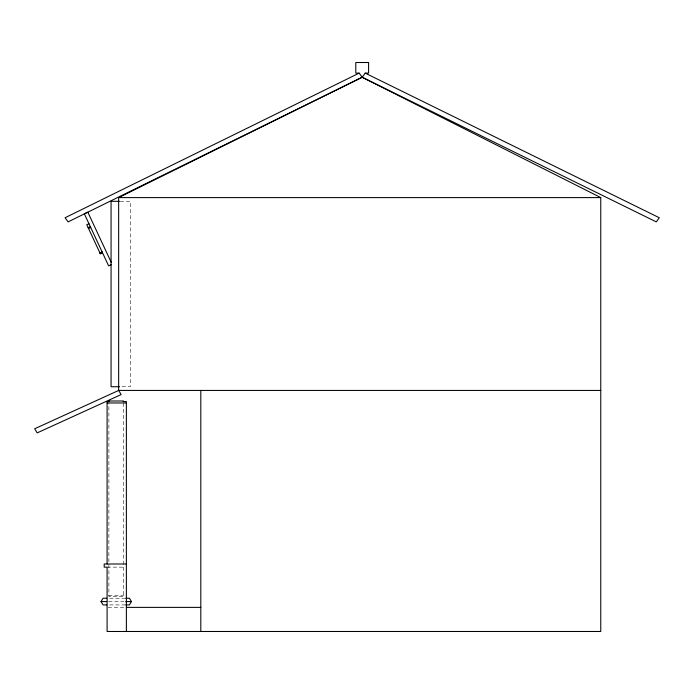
<?xml version="1.0" encoding="UTF-8"?>
<svg xmlns="http://www.w3.org/2000/svg" width="694" height="694" viewBox="0 0 694 694"><rect width="100%" height="100%" fill="white"/><g stroke="black" fill="none" stroke-linecap="round" stroke-linejoin="round"><path stroke-width="0.52" stroke-dasharray="3.47 2.6" d="M120.218 201.312L130.325 201.312L130.325 386.732L118.665 386.732M107.093 567.145L125.302 567.145M108.637 595.764L123.853 595.764M109.661 598.219L124.764 598.219M108.637 601.577L123.853 601.577M109.661 604.925L126.69 604.925M108.16 607.38L125.302 607.38M123.532 403.153L123.532 596.606L108.897 596.606L108.897 403.153"/><path stroke-width="1.04" d="M106.763 604.925L103.076 604.925L101.038 601.577L103.076 598.219L106.763 598.219M125.727 598.219L129.422 598.219L131.461 601.577L129.422 604.925L125.727 604.925M126.377 563.996L104.195 563.996L104.195 567.145L107.093 567.145L107.093 631.488L600.761 631.488L600.761 197.599L362.19 77.251L359.162 73.122L355.788 73.122L355.788 62.512L368.592 62.512L368.592 73.122L365.218 73.122L362.19 77.251L118.657 197.599L118.657 390.436L121.138 394.574L37.181 432.891L34.7 428.762L118.657 390.436L600.761 390.436M359.162 73.122L65.08 217.751L68.107 221.88L362.19 77.251L656.272 221.88L659.3 217.751L365.218 73.122M88.147 227.675L90.333 226.66M88.563 228.56L90.706 227.459M99.919 252.928L102.105 251.913M100.057 253.232L102.244 252.208M88.997 223.798L86.759 224.709L100.318 253.778L102.46 252.677M100.318 253.778L102.504 252.755M111.24 264.657L108.62 265.871L84.33 213.795L87.826 212.164L111.196 262.28M118.657 197.599L600.761 197.599M119.385 201.312L111.066 201.312L111.066 386.732L119.385 386.732M108.897 400.993L123.532 400.993M109.236 401.566L107.093 401.566L107.093 563.996M123.159 401.566L126.377 401.566L126.377 631.488M107.093 402.971L126.377 402.971M101.038 601.577L106.781 601.577M125.709 601.577L131.461 601.577M126.377 607.38L200.809 607.38M200.809 390.436L200.809 631.488"/></g></svg>
